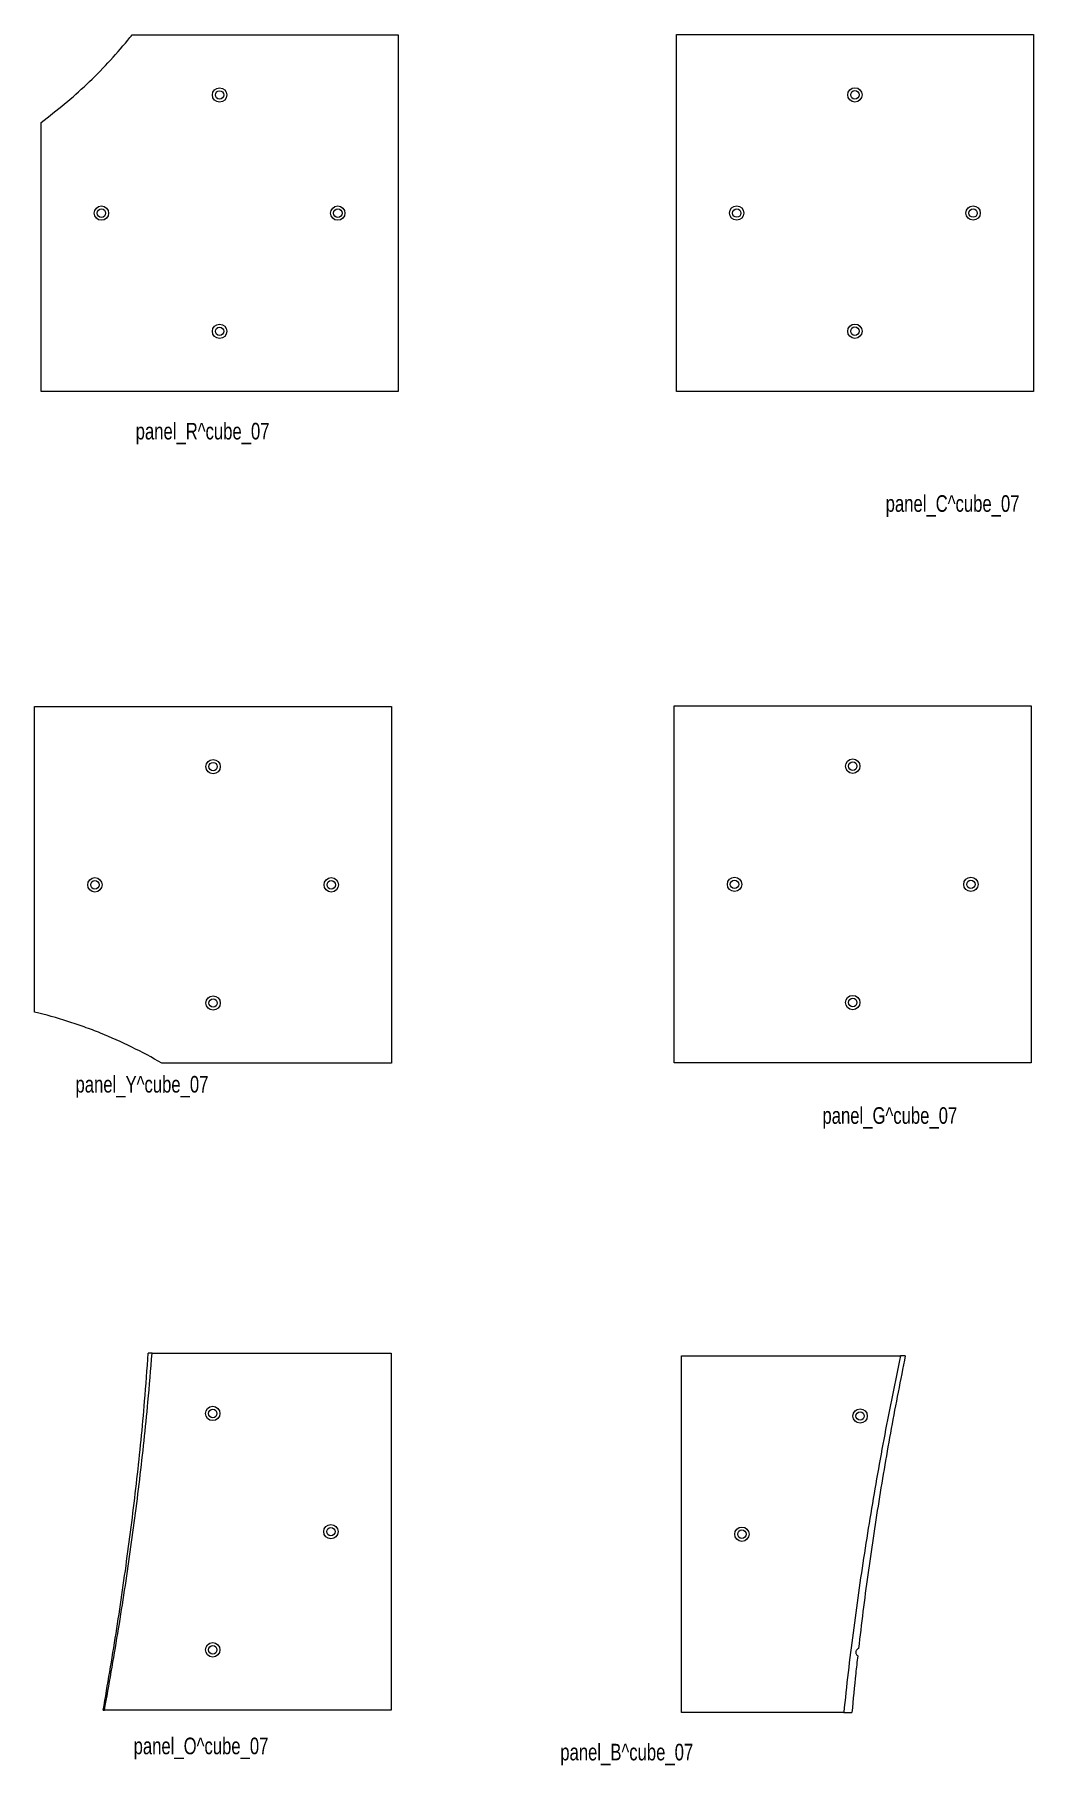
# Model space of a CAD drawing. Header units: inches. Extents: x 1.3 to 9.6, y 1.2 to 15.5.
import ezdxf

# ---------------------------------------------------------------- set-up
doc = ezdxf.new("R2010")
doc.units = ezdxf.units.IN
doc.header["$MEASUREMENT"] = 0
doc.styles.add('SLDTEXTSTYLE0', font='TXT', dxfattribs={"width": 0.75})

msp = doc.modelspace()

# ---------------------------------------------------------------- linework, layer by layer
at = {"color": 7, "linetype": 'Continuous', "lineweight": 15}
for p, q in [((2.079, 15.514), (4.284, 15.514)), ((4.284, 15.514), (4.284, 12.554)), ((6.592, 12.555), (6.592, 15.515)), ((6.592, 15.515), (9.552, 15.515)), ((9.552, 15.515), (9.552, 12.555)), ((1.324, 12.554), (1.324, 14.787)), ((4.284, 12.554), (1.324, 12.554)), ((9.552, 12.555), (6.592, 12.555)), ((1.27, 9.944), (4.23, 9.944)), ((1.27, 7.408), (1.27, 9.944)), ((4.23, 9.944), (4.23, 6.984)), ((6.574, 9.948), (9.534, 9.948)), ((6.574, 6.988), (6.574, 9.948)), ((9.534, 9.948), (9.534, 6.988)), ((4.23, 6.984), (2.326, 6.984)), ((9.534, 6.988), (6.574, 6.988)), ((2.244, 4.58), (2.212, 4.58)), ((2.244, 4.58), (4.227, 4.58)), ((4.227, 4.58), (4.227, 1.62)), ((6.635, 1.599), (6.635, 4.559)), ((6.635, 4.559), (8.449, 4.559)), ((1.839, 1.62), (1.849, 1.62)), ((4.227, 1.62), (1.849, 1.62)), ((7.98, 1.599), (6.635, 1.599)), ((7.98, 1.599), (8.047, 1.599))]:
    msp.add_line(p, q, dxfattribs=at)
for centre, radius in [((2.804, 15.014), 0.0595), ((8.072, 15.015), 0.0595), ((2.804, 15.014), 0.035), ((8.072, 15.015), 0.035), ((1.824, 14.034), 0.0595), ((1.824, 14.034), 0.035), ((3.784, 14.034), 0.0595), ((3.784, 14.034), 0.035), ((7.092, 14.035), 0.0595), ((7.092, 14.035), 0.035), ((9.052, 14.035), 0.0595), ((9.052, 14.035), 0.035), ((2.804, 13.054), 0.0595), ((2.804, 13.054), 0.035), ((8.072, 13.055), 0.0595), ((8.072, 13.055), 0.035), ((2.75, 9.444), 0.0595), ((2.75, 9.444), 0.035), ((8.054, 9.448), 0.0595), ((8.054, 9.448), 0.035), ((1.77, 8.464), 0.0595), ((1.77, 8.464), 0.035), ((3.73, 8.464), 0.0595), ((3.73, 8.464), 0.035), ((7.074, 8.468), 0.0595), ((7.074, 8.468), 0.035), ((9.034, 8.468), 0.0595), ((9.034, 8.468), 0.035), ((2.75, 7.484), 0.0595), ((2.75, 7.484), 0.035), ((8.054, 7.488), 0.0595), ((8.054, 7.488), 0.035), ((2.747, 4.08), 0.0595), ((2.747, 4.08), 0.035), ((8.115, 4.059), 0.0595), ((8.115, 4.059), 0.035), ((3.727, 3.1), 0.0595), ((3.727, 3.1), 0.035), ((7.135, 3.079), 0.0595), ((7.135, 3.079), 0.035), ((2.747, 2.12), 0.0595), ((2.747, 2.12), 0.035)]:
    msp.add_circle(centre, radius, dxfattribs=at)
for points, knots in [([(1.324, 14.787), (1.39, 14.837), (1.52, 14.937), (1.705, 15.102), (1.88, 15.279), (2.003, 15.419), (2.067, 15.499), (2.079, 15.514)], [0, 0, 0, 0, 0.234441, 0.468881, 0.706982, 0.945081, 1, 1, 1, 1]), ([(2.326, 6.984), (2.163, 7.079), (1.993, 7.163), (1.771, 7.252), (1.727, 7.269), (1.637, 7.302), (1.591, 7.317), (1.454, 7.361), (1.362, 7.386), (1.27, 7.408)], [0, 0, 0, 0, 0.5, 0.5, 0.625, 0.625, 0.75, 0.75, 1, 1, 1, 1]), ([(1.839, 1.62), (1.875, 1.832), (1.948, 2.256), (2.041, 2.896), (2.121, 3.537), (2.178, 4.099), (2.203, 4.447), (2.212, 4.58)], [0, 0, 0, 0, 0.21633, 0.432657, 0.649398, 0.866134, 1, 1, 1, 1]), ([(1.849, 1.62), (1.887, 1.831), (1.962, 2.255), (2.06, 2.893), (2.144, 3.533), (2.205, 4.095), (2.233, 4.445), (2.244, 4.58)], [0, 0, 0, 0, 0.21584, 0.431678, 0.647911, 0.864138, 1, 1, 1, 1]), ([(8.449, 4.559), (8.405, 4.341), (8.316, 3.907), (8.201, 3.251), (8.099, 2.593), (8.027, 2.041), (7.991, 1.71), (7.98, 1.599)], [0, 0, 0, 0, 0.221898, 0.443795, 0.666122, 0.888445, 1, 1, 1, 1]), ([(8.49, 4.559), (8.45, 4.358), (8.371, 3.956), (8.268, 3.35), (8.176, 2.742), (8.126, 2.335), (8.102, 2.131)], [0, 0, 0, 0, 0.249782, 0.499562, 0.749783, 1, 1, 1, 1]), ([(8.49, 4.559), (8.484, 4.559), (8.471, 4.559), (8.457, 4.559), (8.449, 4.559)], [0, 0, 0, 0, 0.385819, 1, 1, 1, 1]), ([(8.095, 2.07), (8.09, 2.021), (8.072, 1.864), (8.057, 1.707), (8.047, 1.599)], [0, 0, 0, 0, 0.309468, 1, 1, 1, 1]), ([(8.102, 2.131), (8.098, 2.129), (8.091, 2.126), (8.084, 2.117), (8.081, 2.108), (8.079, 2.099), (8.081, 2.09), (8.085, 2.08), (8.09, 2.073), (8.094, 2.071), (8.095, 2.07)], [0, 0, 0, 0, 0.207368, 0.33401, 0.440185, 0.54679, 0.644281, 0.773116, 0.948484, 1, 1, 1, 1])]:
    msp.add_open_spline(points, degree=3, knots=knots, dxfattribs=at)

# ---------------------------------------------------------------- texts
at = {"color": 7, "linetype": 'Continuous', "lineweight": 0, "char_height": 0.1378, "attachment_point": 1, "style": 'SLDTEXTSTYLE0'}
for s, insert in [('panel_R^ cube_07', (2.108, 12.295)), ('panel_C^ cube_07', (8.327, 11.695)), ('panel_Y^ cube_07', (1.609, 6.879)), ('panel_G^ cube_07', (7.803, 6.62)), ('panel_O^ cube_07', (2.091, 1.392)), ('panel_B^ cube_07', (5.629, 1.341))]:
    msp.add_mtext(s, dxfattribs=dict(at, insert=insert))

doc.saveas('drawing.dxf')
